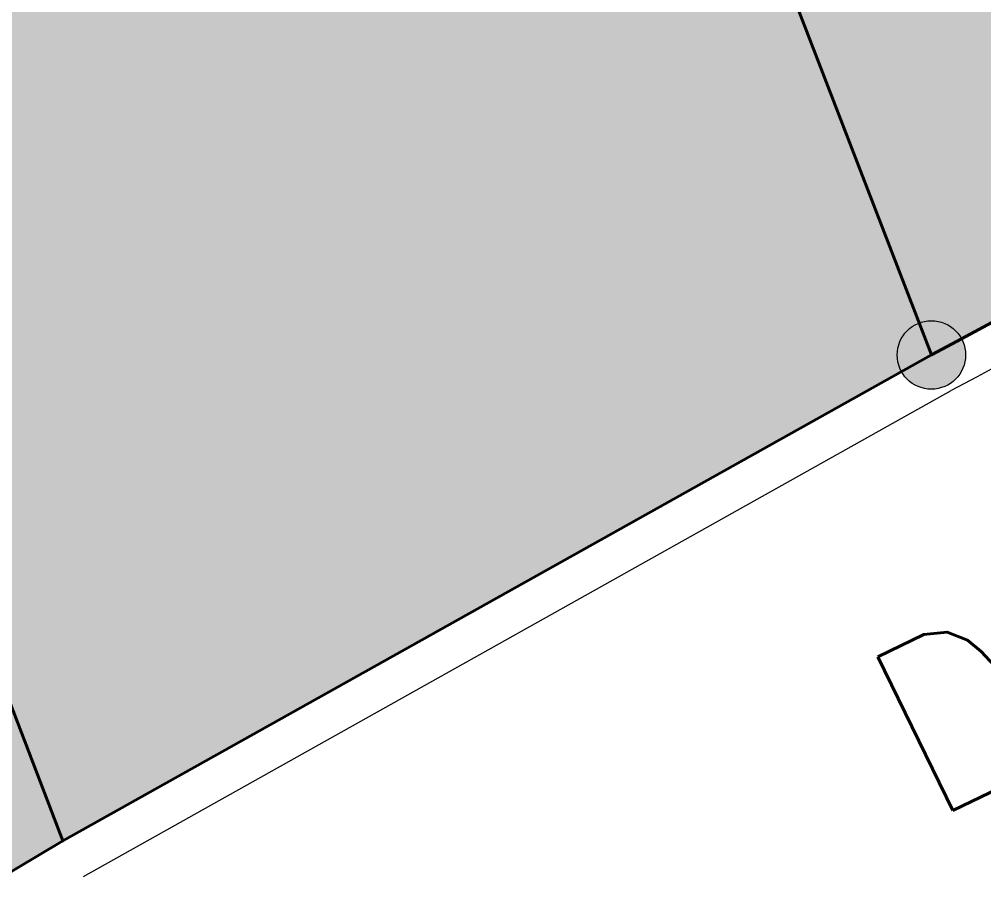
# Model space of a CAD drawing. Header units: metres. Extents: x 2513914 to 2544706, y 1140005 to 1171926.
# Drawn here: x 2514898.29 to 2514912.39, y 1146648.19 to 1146660.94 of the extents above; entities that cross this region are included whole.
import ezdxf

# ---------------------------------------------------------------- set-up
doc = ezdxf.new("R2010")
doc.units = ezdxf.units.M
doc.linetypes.add('MO_I', pattern=[2, 1.5, -0.5])
for name, color, linetype, lineweight in [('MO_BF', 7, 'Continuous', 40), ('MO_BF_IMMEUBLE', 7, 'Continuous', 40), ('MO_BF_NUMERO', 7, 'Continuous', 40), ('MO_BF_PTS', 7, 'Continuous', 20), ('MO_CS_SV_CI_VIGNE', 7, 'MO_I', 20), ('MO_CS_SV_CI_VIGNE_HACH', 253, 'Continuous', 20), ('MO_ODL_MUR', 7, 'Continuous', 20)]:
    doc.layers.add(name, color=color, linetype=linetype, lineweight=lineweight)
doc.layers.add('MO_BF_PTS_CA', color=7, linetype='Continuous', lineweight=18, true_color=0xffffff)
doc.styles.get("Standard").update_dxf_attribs({"font": 'simplex.shx'})

# ---------------------------------------------------------------- blocks, each defined once
blk = doc.blocks.new('IMMEUBLE_NUM')
at = {"layer": 'MO_BF_IMMEUBLE', "flags": 1}
blk.add_attdef('IDENTDN', (-0.000033, 0.002893), '', height=0.0025, dxfattribs=at)
at = {"layer": 'MO_BF_NUMERO'}
blk.add_attdef('NUMERO', (-0.000033, -0.000107), '', height=0.0025, dxfattribs=at)
blk = doc.blocks.new('PTS_BF_CHEVILLE')
at = {"layer": 'MO_BF_PTS_CA'}
h = blk.add_hatch(color=256, dxfattribs=at)
edge = h.paths.add_edge_path()
edge.add_arc((0, 0), 0.0005, 0, 360)
at = {"layer": 'MO_BF_PTS', "linetype": 'Continuous'}
blk.add_circle((0, 0), 0.0005, dxfattribs=at)
blk.add_point((0, 0), dxfattribs=at)

msp = doc.modelspace()

# ---------------------------------------------------------------- hatches: boundary and pattern name
at = {"layer": 'MO_CS_SV_CI_VIGNE_HACH'}
h = msp.add_hatch(dxfattribs=at)
h.set_pattern_fill('VIGNE', color=256, style=0)
h.set_pattern_definition([(63.434949, (0, 0), (-2.5000000252, -7.7e-09), [2.236068, -14.534441]), (63.434949, (0, 3), (-2.5000000252, -7.7e-09), [2.236068, -14.534441]), (63.434949, (0, 6), (-2.5000000252, -7.7e-09), [2.236068, -14.534441]), (63.434949, (0, 9), (-2.5000000252, -7.7e-09), [2.236068, -14.534441]), (63.434949, (0, 12), (-2.5000000252, -7.7e-09), [2.236068, -14.534441])])
edge = h.paths.add_edge_path()
edge.add_line((2514759.043, 1146556.914), (2514758.673, 1146585.934))
edge.add_arc((2514696.325, 1146583.432), 62.398, 2.2977, 9.744)
edge.add_arc((2514696.083, 1146584.99), 62.393, 8.29657, 15.2708)
edge.add_arc((2514696.525, 1146583.278), 62.443, 16.89326, 22.71809)
edge.add_line((2514754.123, 1146607.393), (2514734.823, 1146647.723))
edge.add_line((2514734.823, 1146647.723), (2514744.443, 1146654.133))
edge.add_line((2514744.443, 1146654.133), (2514785.943, 1146675.813))
edge.add_line((2514785.943, 1146675.813), (2514857.722, 1146713.102))
edge.add_line((2514857.722, 1146713.102), (2514871.672, 1146720.282))
edge.add_line((2514871.672, 1146720.282), (2514884.282, 1146726.892))
edge.add_line((2514884.282, 1146726.892), (2514946.781, 1146759.191))
edge.add_line((2514946.781, 1146759.191), (2514950.461, 1146760.991))
edge.add_arc((2514951.232, 1146754.326), 6.71, 60.9437, 96.6005, ccw=False)
edge.add_arc((2514951.237, 1146754.319), 6.713, 28.7772, 61.0054, ccw=False)
edge.add_line((2514957.121, 1146757.551), (2514958.841, 1146750.611))
edge.add_line((2514958.841, 1146750.611), (2514968.063, 1146714.242))
edge.add_line((2514968.063, 1146714.242), (2514971.421, 1146701.001))
edge.add_arc((2514957.337, 1146696.688), 14.73, 1.5668, 17.025, ccw=False)
edge.add_arc((2514957.312, 1146696.697), 14.754, -12.9499, 1.5287, ccw=False)
edge.add_arc((2514957.516, 1146694.192), 14.198, 338.1213, 356.767, ccw=False)
edge.add_arc((2514957.663, 1146694.514), 14.186, 321.5393, 336.6909, ccw=False)
edge.add_line((2514968.771, 1146685.691), (2514968.401, 1146685.221))
edge.add_line((2514968.401, 1146685.221), (2514968.201, 1146685.381))
edge.add_line((2514968.201, 1146685.381), (2514966.851, 1146684.001))
edge.add_line((2514966.851, 1146684.001), (2514965.171, 1146682.591))
edge.add_line((2514965.171, 1146682.591), (2514960.901, 1146680.302))
edge.add_arc((2515275.682, 1145978.991), 768.715, 114.172758, 118.267907)
edge.add_line((2514911.622, 1146656.032), (2514898.932, 1146648.932))
edge.add_line((2514898.932, 1146648.932), (2514885.372, 1146640.892))
edge.add_arc((2515246.287, 1146051.866), 690.805, 121.497147, 123.743477)
edge.add_line((2514862.562, 1146626.293), (2514842.612, 1146612.873))
edge.add_line((2514842.612, 1146612.873), (2514825.142, 1146601.163))
edge.add_line((2514825.142, 1146601.163), (2514816.853, 1146595.533))
edge.add_line((2514816.853, 1146595.533), (2514759.043, 1146556.554))
edge.add_line((2514759.043, 1146556.554), (2514759.043, 1146556.914))

# ---------------------------------------------------------------- linework, layer by layer
at = {"layer": 'MO_BF', "flags": 128}
msp.add_lwpolyline([(2514862.562, 1146626.293, -0.009802), (2514885.372, 1146640.892), (2514898.932, 1146648.932), (2514911.622, 1146656.032, -0.01787), (2514960.901, 1146680.302), (2514965.171, 1146682.591), (2515010.459, 1146705.182, 0.023749), (2515018.495, 1146706.567, 0.058347), (2515028.061, 1146709.541), (2515050.041, 1146718.661), (2515067.55, 1146726.55), (2515135.44, 1146756.1), (2515175.869, 1146770.669), (2515195.579, 1146779.329), (2515196.049, 1146779.499), (2515215.279, 1146787.769), (2515241.629, 1146799.349, 0.157984), (2515245.139, 1146802.789), (2515253.899, 1146809.319)], format="xyb", dxfattribs=at)
msp.add_lwpolyline([(2514960.901, 1146680.302), (2514965.171, 1146682.591), (2514966.851, 1146684.001), (2514968.201, 1146685.381), (2514968.401, 1146685.221), (2514968.771, 1146685.691, 0.066208), (2514970.691, 1146688.901, 0.081537), (2514971.691, 1146693.391, 0.063259), (2514972.061, 1146697.091, 0.067551), (2514971.421, 1146701.001), (2514958.841, 1146750.611), (2514957.121, 1146757.551, 0.141556), (2514954.491, 1146760.191, 0.156849), (2514950.461, 1146760.991), (2514946.781, 1146759.191), (2514884.282, 1146726.892), (2514911.622, 1146656.032, -0.01787)], format="xyb", close=True, dxfattribs=at)
msp.add_lwpolyline([(2514884.282, 1146726.892), (2514911.622, 1146656.032), (2514898.932, 1146648.932), (2514871.672, 1146720.282)], close=True, dxfattribs=at)
at = {"layer": 'MO_CS_SV_CI_VIGNE', "flags": 128}
msp.add_lwpolyline([(2514759.043, 1146556.914), (2514758.673, 1146585.934, 0.032502), (2514757.823, 1146593.993, 0.03044), (2514756.273, 1146601.423, 0.025421), (2514754.123, 1146607.393), (2514734.823, 1146647.723), (2514744.443, 1146654.133), (2514785.943, 1146675.813), (2514857.722, 1146713.102), (2514871.672, 1146720.282), (2514884.282, 1146726.892), (2514946.781, 1146759.191), (2514950.461, 1146760.991, -0.156849), (2514954.491, 1146760.191, -0.141556), (2514957.121, 1146757.551), (2514958.841, 1146750.611), (2514968.063, 1146714.242), (2514971.421, 1146701.001, -0.067551), (2514972.061, 1146697.091, -0.063259), (2514971.691, 1146693.391, -0.081537), (2514970.691, 1146688.901, -0.066208), (2514968.771, 1146685.691), (2514968.401, 1146685.221), (2514968.201, 1146685.381), (2514966.851, 1146684.001), (2514965.171, 1146682.591), (2514960.901, 1146680.302, 0.01787), (2514911.622, 1146656.032), (2514898.932, 1146648.932), (2514885.372, 1146640.892, 0.009802), (2514862.562, 1146626.293), (2514842.612, 1146612.873), (2514825.142, 1146601.163), (2514816.853, 1146595.533), (2514759.043, 1146556.554)], format="xyb", close=True, dxfattribs=at)
at = {"layer": 'MO_ODL_MUR'}
for points in [[(2514960.91, 1146680.301, 0.017771), (2514911.621, 1146656.041)], [(2514961.17, 1146679.761, 0.017863), (2514911.911, 1146655.511)]]:
    msp.add_lwpolyline(points, format="xyb", dxfattribs=at)
for points in [[(2514898.932, 1146648.932), (2514911.622, 1146656.032)], [(2514899.232, 1146648.412), (2514911.912, 1146655.512)]]:
    msp.add_lwpolyline(points, dxfattribs=at)

# ---------------------------------------------------------------- block references
at = {"layer": 'MO_BF_IMMEUBLE'}
ref = msp.add_blockref('IMMEUBLE_NUM', (2514911.536, 1146649.297), dxfattribs=dict(at, xscale=1000, yscale=1000, zscale=1000, rotation=26.09999999999999))
ref.add_attrib('NUMERO', 'DP 1058', (2514911.553, 1146649.186), dxfattribs={"layer": 'MO_BF_NUMERO', "height": 2.5, "rotation": 26.1})
at = {"layer": 'MO_BF_PTS', "xscale": 1000, "yscale": 1000, "zscale": 1000}
msp.add_blockref('PTS_BF_CHEVILLE', (2514911.622, 1146656.032), dxfattribs=at)

doc.saveas('drawing.dxf')
